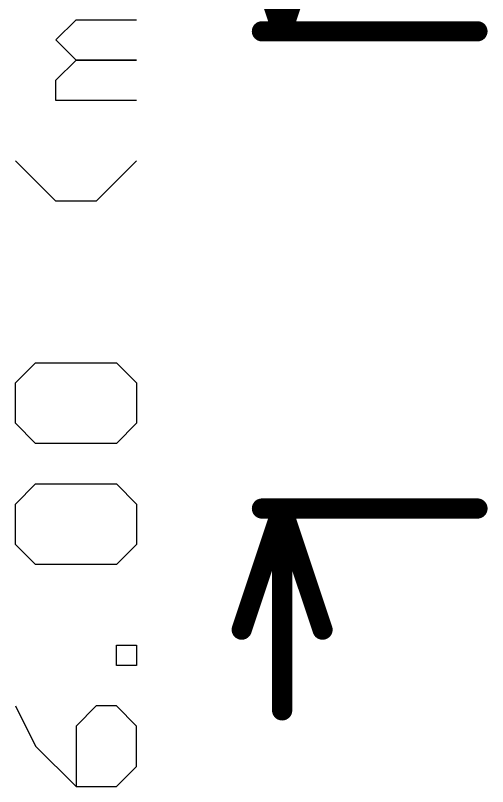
# Model space of a CAD drawing. Header units: millimetres. Extents: x 6.257 to 7.196, y 0.76 to 1.393.
# Drawn here: x 6.2573 to 6.4909, y 0.7596 to 1.1416 of the extents above; entities that cross this region are included whole.
import ezdxf

# ---------------------------------------------------------------- set-up
doc = ezdxf.new("R2010")
doc.units = ezdxf.units.MM
doc.header["$MEASUREMENT"] = 0
doc.layers.add('Mechanical1', color=6, linetype='Continuous')

msp = doc.modelspace()

# ---------------------------------------------------------------- linework, layer by layer
at = {"layer": 'Mechanical1'}
for p, q in [((6.27733, 1.12949), (6.28733, 1.13949)), ((6.28733, 1.13949), (6.31732, 1.13949)), ((6.28733, 1.11949), (6.27733, 1.12949)), ((6.27733, 1.1095), (6.28733, 1.11949)), ((6.28733, 1.11949), (6.31732, 1.11949)), ((6.31732, 1.11949), (6.28733, 1.11949)), ((6.27733, 1.0995), (6.27733, 1.1095)), ((6.31732, 1.0995), (6.27733, 1.0995)), ((6.27733, 1.04952), (6.25734, 1.06951)), ((6.31732, 1.06951), (6.29733, 1.04952)), ((6.29733, 1.04952), (6.27733, 1.04952)), ((6.25734, 0.95955), (6.26734, 0.96954)), ((6.26734, 0.96954), (6.30732, 0.96954)), ((6.30732, 0.96954), (6.31732, 0.95955)), ((6.25734, 0.93955), (6.25734, 0.95955)), ((6.31732, 0.95955), (6.31732, 0.93955)), ((6.26734, 0.92956), (6.25734, 0.93955)), ((6.31732, 0.93955), (6.30732, 0.92956)), ((6.30732, 0.92956), (6.26734, 0.92956)), ((6.25734, 0.89957), (6.26734, 0.90956)), ((6.26734, 0.90956), (6.30732, 0.90956)), ((6.30732, 0.90956), (6.31732, 0.89957)), ((6.25734, 0.87957), (6.25734, 0.89957)), ((6.31732, 0.89957), (6.31732, 0.87957)), ((6.26734, 0.86958), (6.25734, 0.87957)), ((6.31732, 0.87957), (6.30732, 0.86958)), ((6.30732, 0.86958), (6.26734, 0.86958)), ((6.30732, 0.81959), (6.30732, 0.82959)), ((6.30732, 0.82959), (6.31732, 0.82959)), ((6.31732, 0.82959), (6.31732, 0.81959)), ((6.31732, 0.81959), (6.30732, 0.81959)), ((6.25734, 0.7996), (6.26734, 0.7796)), ((6.29733, 0.7996), (6.28733, 0.7896)), ((6.30732, 0.7996), (6.29733, 0.7996)), ((6.31732, 0.7896), (6.30732, 0.7996)), ((6.28733, 0.7896), (6.28733, 0.75961)), ((6.31732, 0.76961), (6.31732, 0.7896)), ((6.26734, 0.7796), (6.28733, 0.75961)), ((6.30732, 0.75961), (6.31732, 0.76961)), ((6.28733, 0.75961), (6.30732, 0.75961))]:
    msp.add_line(p, q, dxfattribs=at)
at = {"layer": 'Mechanical1', "const_width": 0.01}
for points in [[(6.3893, 1.13373), (6.3893, 1.23373)], [(6.3693, 1.19373), (6.3893, 1.13373)], [(6.3893, 1.13373), (6.4093, 1.19373)], [(6.3793, 1.13373), (6.48595, 1.13373)], [(6.3693, 0.83734), (6.3893, 0.89734)], [(6.3793, 0.89734), (6.48595, 0.89734)], [(6.3893, 0.89734), (6.4093, 0.83734)], [(6.3893, 0.79734), (6.3893, 0.89734)]]:
    msp.add_lwpolyline(points, dxfattribs=at)
at = {"layer": 'Mechanical1', "const_width": 0.005}
for points in [[(6.3768, 1.13373, 1), (6.3818, 1.13373, 1)], [(6.3868, 1.13373, 1), (6.3918, 1.13373, 1)], [(6.3868, 1.13373, 1), (6.3918, 1.13373, 1)], [(6.3868, 1.13373, 1), (6.3918, 1.13373, 1)], [(6.48345, 1.13373, 1), (6.48845, 1.13373, 1)], [(6.3768, 0.89734, 1), (6.3818, 0.89734, 1)], [(6.3868, 0.89734, 1), (6.3918, 0.89734, 1)], [(6.3868, 0.89734, 1), (6.3918, 0.89734, 1)], [(6.3868, 0.89734, 1), (6.3918, 0.89734, 1)], [(6.48345, 0.89734, 1), (6.48845, 0.89734, 1)], [(6.3668, 0.83734, 1), (6.3718, 0.83734, 1)], [(6.4068, 0.83734, 1), (6.4118, 0.83734, 1)], [(6.3868, 0.79734, 1), (6.3918, 0.79734, 1)]]:
    msp.add_lwpolyline(points, format="xyb", close=True, dxfattribs=at)

doc.saveas('drawing.dxf')
